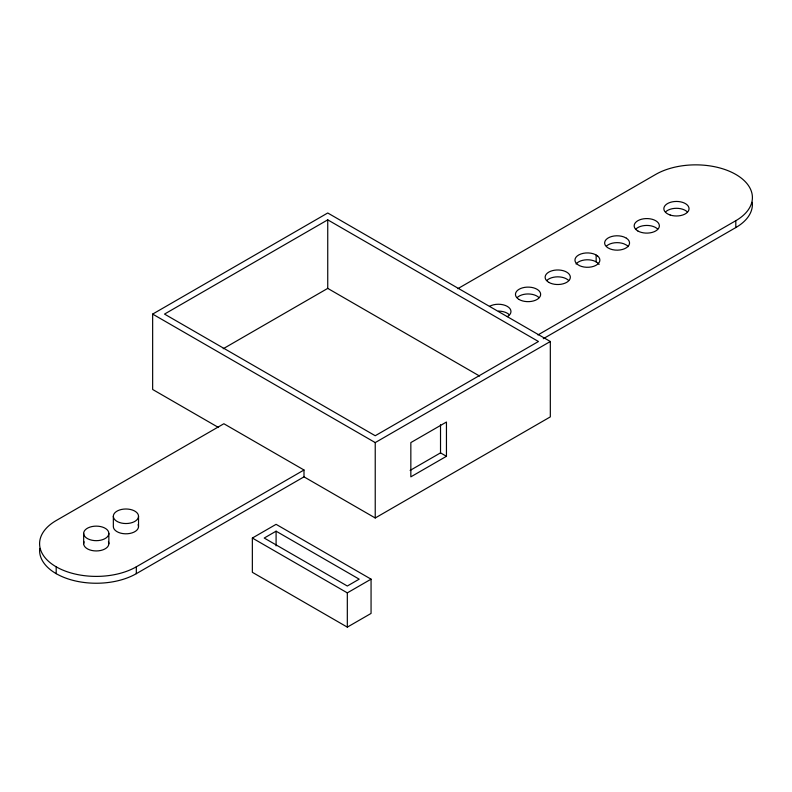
<?xml version="1.0" encoding="UTF-8"?>
<svg xmlns="http://www.w3.org/2000/svg" width="792" height="792" viewBox="0 0 792 792"><rect width="100%" height="100%" fill="white"/><g stroke="black" fill="none" stroke-linecap="round" stroke-linejoin="round"><path stroke-width="1.19" d="M218.552 427.522L152.648 389.476L152.648 314.087L327.74 212.989L550.321 341.5L550.321 416.889L375.23 517.978L303.999 476.853L136.323 573.665A56.658 32.71 0 0 1 72.884 580.328A56.658 32.71 0 0 1 39.719 548.401M327.74 219.849L164.518 314.087L375.23 435.739L538.451 341.5L327.74 219.849L327.74 288.387L479.586 376.052M223.195 348.747L327.74 288.387M457.796 288.684L655.677 174.438A56.658 32.71 0 0 1 735.808 174.438A56.658 32.71 0 0 1 735.808 220.701L735.808 227.561L543.272 338.719M56.192 573.665L56.192 566.815A56.658 32.71 0 0 0 136.323 566.815L303.999 470.002L303.999 476.853M537.926 334.947L735.808 220.701M152.648 314.087L375.23 442.589L550.321 341.5M252.351 538.045L276.091 524.334L371.062 579.16L371.062 613.434L347.322 627.135L252.351 572.309L252.351 538.045L347.322 592.871L371.062 579.16M276.091 531.184L264.221 538.045L347.322 586.021L359.192 579.16L276.091 531.184L276.091 545.876M410.137 470.408L440.52 452.866L446.45 456.291L446.45 422.027L410.84 442.589L410.84 476.853L446.45 456.291M303.999 470.002L223.869 423.74L56.192 520.552A56.658 32.71 0 0 0 56.192 566.815M596.158 255.064L596.158 261.924M440.52 424.72L440.52 452.866M375.23 442.589L375.23 517.978M347.322 592.871L347.322 627.135M138.531 516.265A12.593 7.267 0 0 1 119.641 522.562A12.593 7.267 0 0 1 119.641 509.969A12.593 7.267 0 0 1 138.531 516.265L138.531 526.541M136.323 566.815L136.323 573.665M113.345 516.265L113.345 526.541A12.593 7.267 0 0 0 127.581 533.749A12.593 7.267 0 0 0 138.095 524.66M108.85 533.402A12.593 7.267 0 0 1 89.961 539.698A12.593 7.267 0 0 1 89.961 527.106A12.593 7.267 0 0 1 108.85 533.402L108.85 543.678M83.665 533.402L83.665 543.678M752.281 202.297A56.658 32.71 0 0 1 735.808 227.561M498.386 311.098A12.593 7.267 0 0 1 509.296 314.731M665.547 211.929A12.593 7.267 0 0 1 687.357 211.929M635.867 229.066A12.593 7.267 0 0 1 657.677 229.066M606.672 245.896A12.454 7.187 0 0 1 623.918 243.817L626.383 245.035A12.454 7.187 0 0 1 628.214 246.589M576.081 263.983A12.454 7.187 0 0 1 595.346 261.419L597.564 262.786A12.454 7.187 0 0 1 599.089 264.449M517.156 297.594A12.593 7.267 0 0 1 538.966 297.594M546.836 280.467A12.593 7.267 0 0 1 568.646 280.467M489.486 306.375A12.593 7.267 0 0 1 507.286 306.375A12.593 7.267 0 0 1 507.286 316.651M108.425 541.797A12.593 7.267 0 0 1 96.258 550.945A12.593 7.267 0 0 1 84.1 541.797M626.383 238.184L623.918 236.957A12.454 7.187 0 0 0 607.652 238.283A12.454 7.187 0 0 0 607.811 247.767L610.276 248.995A12.454 7.187 0 0 0 626.531 247.668A12.454 7.187 0 0 0 626.383 238.184M597.564 255.935L595.346 254.559A12.454 7.187 0 0 0 578.922 254.846A12.454 7.187 0 0 0 577.279 264.29L579.496 265.657A12.454 7.187 0 0 0 595.911 265.37A12.454 7.187 0 0 0 597.564 255.935M637.867 230.987A12.593 7.267 0 0 0 658.934 227.72A12.593 7.267 0 0 0 643.51 218.82A12.593 7.267 0 0 0 637.867 230.987M670.151 215.008A12.593 7.267 0 0 0 689.04 208.712A12.593 7.267 0 0 0 670.151 202.415A12.593 7.267 0 0 0 670.151 215.008M519.156 299.524A12.593 7.267 0 0 0 540.223 296.257A12.593 7.267 0 0 0 524.809 287.357A12.593 7.267 0 0 0 519.156 299.524M548.836 282.388A12.593 7.267 0 0 0 569.903 279.13A12.593 7.267 0 0 0 554.479 270.22A12.593 7.267 0 0 0 548.836 282.388"/></g></svg>
